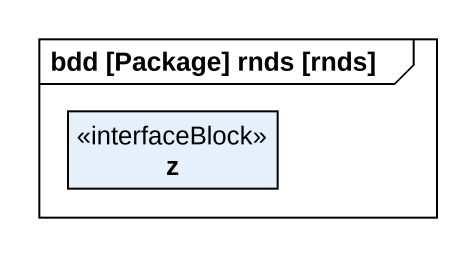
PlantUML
@startuml
mainframe bdd [Package] rnds [rnds]
hide circle
hide empty members
class z <<interfaceBlock>>
@enduml
